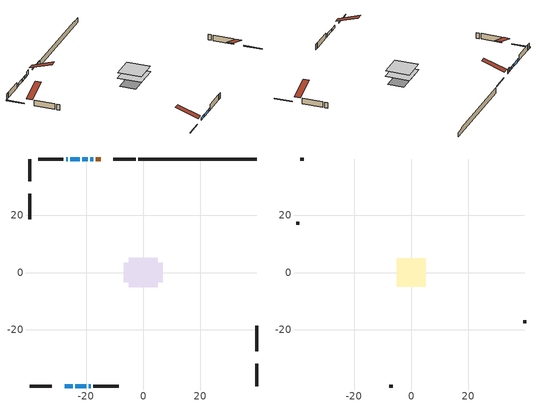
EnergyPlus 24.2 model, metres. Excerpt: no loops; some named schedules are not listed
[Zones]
conditioned space
 floor adiabatic (AdiabaticFloorConstruction): -5.15,-5.15 -5.15,5.15 5.15,5.15 5.15,-5.15 z0.46
 floor foundation (Slab1 construction): -6.88,-3.48 -6.88,3.48 6.88,3.48 6.88,-3.48 z-1.98
 wall outside (RimJoist1 construction): -2.65,39.73 -10.42,39.73 / -39.73,-39.73 -31.96,-39.73 / -39.73,39.73 -39.73,31.96 / 39.73,-39.73 39.73,-31.96 z0.46:0.76
 wall outside (AdiabaticWallConstruction 1): -14.87,39.73 -16.57,39.73 z0.46:2.49
 wall outside (AdiabaticWallConstruction): -27.51,-39.73 -24.66,-39.73 / -17.49,39.73 -18.58,39.73 / -23.74,-39.73 -20,-39.73 / -19.5,39.73 -21.37,39.73 / -22.3,39.73 -25.5,39.73 / -26.43,39.73 -27,39.73 / -19.08,-39.73 -18.35,-39.73 z0.46:1.68
 wall outside (Wall1 construction): -27.93,39.73 -36.73,39.73 / -17.43,-39.73 -8.62,-39.73 / -39.73,27.51 -39.73,18.71 / 39.73,-27.51 39.73,-18.71 z0.46:2.9
 wall foundation (FoundationWall1 construction): -1.72,39.73,-1.98 -1.72,39.73,0.46 35.59,39.73,0.46 35.59,39.73,-0.07 39.73,39.73,-0.07 39.73,39.73,-1.98
 window (WindowConstruction): -27.51,-39.73 -24.67,-39.73 z0.46:1.68
 window (WindowConstruction 6): -17.49,39.73 -18.58,39.73 z0.46:1.68
 window (WindowConstruction 1): -23.74,-39.73 -20,-39.73 z0.46:1.68
 window (WindowConstruction 2): -19.5,39.73 -21.37,39.73 z0.46:1.68
 window (WindowConstruction 3): -22.3,39.73 -25.5,39.73 z0.46:1.68
 window (WindowConstruction 4): -26.43,39.73 -27,39.73 z0.46:1.68
 window (WindowConstruction 5): -19.08,-39.73 -18.35,-39.73 z0.46:1.68
 door (Door): -14.87,39.73 -16.57,39.73 z0.46:2.49
 ceiling adiabatic (AdiabaticFloorConstruction): 5.15,-5.15 5.15,5.15 -5.15,5.15 -5.15,-5.15 z0.46
attic - vented
 floor to conditioned space (Floor1 construction Reversed): -5.06,-5.06 -5.06,5.06 5.06,5.06 5.06,-5.06 z2.9
 wall outside (Wall2 construction): -37.66,39.73 -38.81,39.73 / -7.7,-39.73 -6.55,-39.73 / -39.73,17.78 -39.73,16.63 / 39.73,-17.78 39.73,-16.63 z0.46:2.9
 roof outside (Roof1 construction): -13.94,39.73,2.9 -13.94,29.88,6.18 -11.35,29.88,6.18 -11.35,39.73,2.9; -28.44,-39.73,2.9 -28.44,-29.88,6.18 -31.03,-29.88,6.18 -31.03,-39.73,2.9; -39.73,28.44,2.9 -29.88,28.44,6.18 -29.88,31.03,6.18 -39.73,31.03,2.9; 39.73,-28.44,2.9 29.88,-28.44,6.18 29.88,-31.03,6.18 39.73,-31.03,2.9
[Building]
Building 1: Terrain=Suburbs
[Site:Location]
Swift Current_SK: Latitude {deg}=50.29; Longitude {deg}=-107.69; Time Zone {hr}=-6; Elevation {m}=817; Keep Site Location Information=Yes
[Site:GroundTemperature:Shallow]
0.0715302, -2.00391, -2.17012, -1.18522, 2.76862, 6.70403, 10.1158, 12.2771, 12.4607, 10.7029, 7.37809, 3.5634
[Site:WaterMainsTemperature]
Calculation Method=Schedule; Temperature Schedule=mains temperature schedule
[Material] Roughness=Rough; Thermal Absorptance=0.9
Name | Thickness {m} | Conductivity {W/m-K} | Density {kg/m3} | Specific Heat {J/kg-K} | Solar Absorptance | Visible Absorptance
asphalt or fiberglass shingles | 0.00635 | 0.162714 | 1121.4 | 1465.45 | 0.84 | 0.84
ceiling stud and cavity | 0.1397 | 0.112058 | 65.682 | 1177.47 | 0.7 | 0.7
concrete 4.0 in. | 0.1016 | 1.803125 | 2242.8 | 837.4 | 0.7 | 0.7
concrete 8.0 in. | 0.2032 | 1.803125 | 2242.8 | 837.4 | 0.7 | 0.7
door material | 0.04445 | 0.0451087 | 512.64 | 1214.23 | 0.7 | 0.7
exterior vertical ins | 0.0125472 | 0.029427 | 32.04 | 1214.23 | 0.7 | 0.7
floor covering | 0.0127 | 0.0433444 | 54.468 | 1339.84 | 0.6 | 0.6
floor rigid ins; wall rigid ins | 0.512978 | 0.029427 | 32.04 | 1214.23 | 0.7 | 0.7
floor stud and cavity | 0.1397 | 1.75129 | 37.0049 | 1207.88 | 0.7 | 0.7
furniture material conditioned space 1 | 0.1524 | 0.115458 | 640.8 | 1214.23 | 0.6 | 0.6
gypsum board | 0.0127 | 0.160291 | 801 | 837.4 | 0.6 | 0.6
gypsum board 1 | 0.0127 | 0.160291 | 801 | 837.4 | 0.7 | 0.7
osb sheathing 0.5 in. | 0.0127 | 0.115458 | 512.64 | 1214.23 | 0.7 | 0.7
osb sheathing 0.75 in. | 0.01905 | 0.115458 | 512.64 | 1214.23 | 0.7 | 0.7
rim joist stud and cavity | 0.0508 | 0.271007 | 50.32683 | 1063.81 | 0.6 | 0.6
wall stud and cavity | 0.1397 | 0.114651 | 139.0536 | 1170.24 | 0.7 | 0.7
wall stud and cavity 1 | 0.0889 | 6.1454 | 50.32683 | 1063.81 | 0.6 | 0.6
wall stud and cavity 2 | 0.0889 | 0.380278 | 52.3479 | 1209.89 | 0.7 | 0.7
wall stud and cavity 3 | 0.0889 | 0.391764 | 83.0341 | 1211.67 | 0.7 | 0.7
wood siding | 0.0254 | 0.102417 | 544.68 | 1172.36 | 0 | 0
wood siding 1 | 0.00254 | 0.102417 | 544.68 | 1172.36 | 0 | 0
wood siding 2; wood siding 3; wood siding 4 | 0.0254 | 0.102417 | 544.68 | 1172.36 | 0.7 | 0.7
[WindowMaterial:SimpleGlazingSystem]
Name | U-Factor {W/m2-K} | Solar Heat Gain Coefficient
WindowMaterial | 1.72271 | 0.56
WindowMaterial 1 | 1.66876 | 0.59
WindowMaterial 2 | 2.9077 | 0.68
WindowMaterial 3 | 2.91792 | 0.67
WindowMaterial 4 | 2.96164 | 0.62
WindowMaterial 5 | 2.99742 | 0.59
[Construction]
AdiabaticFloorConstruction: floor stud and cavity, floor rigid ins, osb sheathing 0.75 in., floor covering
AdiabaticWallConstruction: wood siding 3, wall rigid ins, wall stud and cavity 2, gypsum board
AdiabaticWallConstruction 1: wood siding 4, wall rigid ins, wall stud and cavity 2, gypsum board
Door: door material
Floor1 construction Reversed: gypsum board, ceiling stud and cavity
FoundationWall1 construction: concrete 8.0 in., gypsum board 1
furniture construction conditioned space 1: furniture material conditioned space 1
PartitionWallConstruction: gypsum board, wall stud and cavity 3, gypsum board
RimJoist1 construction: wood siding 2, rim joist stud and cavity
Roof1 construction: asphalt or fiberglass shingles
Slab1 construction: concrete 4.0 in.
Wall1 construction: wood siding, osb sheathing 0.5 in., wall stud and cavity, gypsum board
Wall2 construction: wood siding 1, wall stud and cavity 1
WindowConstruction: WindowMaterial
WindowConstruction 1: WindowMaterial 1
WindowConstruction 2: WindowMaterial 2
WindowConstruction 3: WindowMaterial 3
WindowConstruction 4: WindowMaterial 4
WindowConstruction 5; WindowConstruction 6: WindowMaterial 5
[Zone] Multiplier=1; Part of Total Floor Area=Yes
Name | Volume {m3}
attic - vented | 54.5254
conditioned space | 505.1
[Space]
Name | Zone | Volume {m3}
attic - vented 1 | attic - vented | 54.5254
conditioned space 1 | conditioned space | 505.1
[ZoneInfiltration:EffectiveLeakageArea]
infil attic - vented 1: Zone or Space=attic - vented 1; Schedule=Always On Discrete; Effective Air Leakage Area {cm2}=3188.26; Stack Coefficient=0.000397901; Wind Coefficient=1.34774e-05
[ZoneMixing]
whole house fan mix: Zone or Space=attic - vented; Schedule=Always On Continuous; Design Flow Rate Calculation Method=Flow/Zone; Design Flow Rate {m3/s}=0; Source Zone or Space=conditioned space
[SurfaceProperty:ExposedFoundationPerimeter]
Slab1: Exposed Perimeter Calculation Method=TotalExposedPerimeter; Total Exposed Perimeter {m}=41.453
[InternalMass] Zone or ZoneList=conditioned space; Space or SpaceList=conditioned space 1
Name | Construction | Surface Area {m2}
furniture mass conditioned space 1 | furniture construction conditioned space 1 | 80.8401
partition wall mass | PartitionWallConstruction | 202.1
[Lights]
interior lighting: Zone or ZoneList or Space or SpaceList=conditioned space 1; Schedule=interior lighting schedule; Design Level Calculation Method=LightingLevel; Lighting Level {W}=343.2; Return Air Fraction=0; Fraction Radiant=0.6; Fraction Visible=0.2; Fraction Replaceable=1
[People]
occupants: Zone or ZoneList or Space or SpaceList=conditioned space 1; Number of People Schedule=occupants schedule; Number of People Calculation Method=People; Number of People=3; Fraction Radiant=0.314171; Sensible Heat Fraction=0.56303; Activity Level Schedule=occupants activity schedule; Carbon Dioxide Generation Rate {m3/s-W}=0; Enable ASHRAE 55 Comfort Warnings=No; Mean Radiant Temperature Calculation Type=EnclosureAveraged
[ElectricEquipment] Zone or ZoneList or Space or SpaceList=conditioned space 1; Design Level Calculation Method=EquipmentLevel
Name | Schedule | Design Level {W} | Fraction Latent | Fraction Radiant | Fraction Lost
clothes dryer | clothes dryer schedule | 140.772 | 0.015 | 0.081 | 0.85
clothes washer | clothes washer schedule | 32.1985 | 0.03 | 0.162 | 0.7
cooking range | cooking range schedule | 215.147 | 0.08 | 0.432 | 0.2
dishwasher | dishwasher schedule | 66.8632 | 0.3 | 0.18 | 0.4
fridge | fridge schedule | 72.9452 | 0 | 0.6 | 0
mech vent house fan | mech vent house fan schedule | 0 | 0 | 0 | 1
mech vent house fan cfis | mech vent house fan cfis schedule | 0 | 0 | 0 | 0
misc plug loads | misc plug loads schedule | 494.7 | 0.045 | 0.513 | 0.1
whole house fan | Always On Discrete | 0 | 0 | 0 | 1
[OtherEquipment] Zone or ZoneList or Space or SpaceList=conditioned space 1; Design Level Calculation Method=EquipmentLevel
Name | Fuel Type | Schedule | Design Level {W} | Fraction Latent | Fraction Radiant | Fraction Lost
clothes dryer 1 | Electricity | clothes dryer schedule | 0 | 0.015 | 0.081 | 0.85
cooking range 1 | Electricity | cooking range schedule | 0 | 0.08 | 0.432 | 0.2
general water use latent | None | general water use schedule | 62.594 | 1 | 0 | 0
general water use sensible | None | general water use schedule | -61.6891 | 0 | 0.6 | 0
mech vent house fan latent load | None | Always On Discrete | 0 | 1 | 0 | 0
mech vent house fan sensible load | None | Always On Discrete | 0 | 0 | 0 | 0
water heater energy adjustment1 | NaturalGas | Always On Discrete | 0.01 | 0 | 0 | 1
[ZoneInfiltration:DesignFlowRate] Zone or ZoneList or Space or SpaceList=conditioned space 1; Schedule=Always On Discrete; Design Flow Rate Calculation Method=Flow/Zone; Design Flow Rate {m3/s}=0
infil flow; natural vent flow; whole house fan flow
[AvailabilityManager:Scheduled]
central ac and furnace airloop Availability Manager: Schedule=Always On Discrete
[Foundation:Kiva]
Foundation Kiva 1: Initial Indoor Air Temperature {C}=21; Wall Height Above Grade {m}=0.459974; Wall Depth Below Slab {m}=0.2032; Custom Block Material Name 1=exterior vertical ins; Custom Block Depth 1 {m}=2.43998; Custom Block X Position 1 {m}=0.2159; Custom Block Z Position 1 {m}=0
[Foundation:Kiva:Settings]
Soil Conductivity {W/m-K}=0.849921; Soil Density {kg/m3}=1842.3; Soil Specific Heat {J/kg-K}=418.7; Ground Solar Absorptivity=0.9; Ground Thermal Absorptivity=0.9; Ground Surface Roughness {m}=0.03; Far-Field Width {m}=40; Deep-Ground Boundary Condition=ZeroFlux; Deep-Ground Depth {m}=40; Minimum Cell Dimension {m}=0.2; Maximum Cell Growth Coefficient=3; Simulation Timestep=Timestep
[Exterior:Lights]
exterior lighting: Schedule=exterior lighting schedule; Design Level {W}=75.6
[EnergyManagementSystem:GlobalVariable]
central_ac_and_furnace_airloop_Fan_RTF
infil_program_Qfan
infil_program_Qinf
natural_vent_program_Qnv
natural_vent_program_Qwhf
[EnergyManagementSystem:Sensor]
Name | Output:Variable or Output:Meter Index Key | Output:Variable or Output:Meter
airflow_gain | infil flow | Infiltration Sensible Heat Gain Energy
airflow_gain_1 | natural vent flow | Infiltration Sensible Heat Gain Energy
airflow_gain_2 | whole house fan flow | Infiltration Sensible Heat Gain Energy
airflow_loss | infil flow | Infiltration Sensible Heat Loss Energy
airflow_loss_1 | natural vent flow | Infiltration Sensible Heat Loss Energy
airflow_loss_2 | whole house fan flow | Infiltration Sensible Heat Loss Energy
clg_load_cond |  | Cooling:EnergyTransfer:Zone:CONDITIONED SPACE
clg_sp_s; clg_sp_s_1 | cooling setpoint | Schedule Value
clothes_dryer_exhaust_0_sch_s | clothes dryer exhaust 0 schedule | Schedule Value
cool_season | cooling season schedule | Schedule Value
htg_load_cond |  | Heating:EnergyTransfer:Zone:CONDITIONED SPACE
htg_sp_s; htg_sp_s_1 | heating setpoint | Schedule Value
ig_ee_conv | clothes dryer | Electric Equipment Convective Heating Energy
ig_ee_conv_2 | cooking range | Electric Equipment Convective Heating Energy
ig_ee_conv_4 | fridge | Electric Equipment Convective Heating Energy
ig_ee_conv_5 | misc plug loads | Electric Equipment Convective Heating Energy
ig_ee_conv_6 | whole house fan | Electric Equipment Convective Heating Energy
ig_ee_rad | clothes dryer | Electric Equipment Radiant Heating Energy
ig_ee_rad_2 | cooking range | Electric Equipment Radiant Heating Energy
ig_ee_rad_4 | fridge | Electric Equipment Radiant Heating Energy
ig_ee_rad_5 | misc plug loads | Electric Equipment Radiant Heating Energy
ig_ee_rad_6 | whole house fan | Electric Equipment Radiant Heating Energy
ig_lgt_conv | interior lighting | Lights Convective Heating Energy
ig_lgt_rad | interior lighting | Lights Radiant Heating Energy
ig_lgt_vis | interior lighting | Lights Visible Radiation Heating Energy
ig_oe_conv | clothes dryer 1 | Other Equipment Convective Heating Energy
ig_oe_conv_1 | cooking range 1 | Other Equipment Convective Heating Energy
ig_oe_conv_2 | general water use latent | Other Equipment Convective Heating Energy
ig_oe_conv_3 | general water use sensible | Other Equipment Convective Heating Energy
ig_oe_conv_4 | water heater energy adjustment1 | Other Equipment Convective Heating Energy
ig_oe_rad | clothes dryer 1 | Other Equipment Radiant Heating Energy
ig_oe_rad_1 | cooking range 1 | Other Equipment Radiant Heating Energy
ig_oe_rad_2 | general water use latent | Other Equipment Radiant Heating Energy
ig_oe_rad_3 | general water use sensible | Other Equipment Radiant Heating Energy
ig_oe_rad_4 | water heater energy adjustment1 | Other Equipment Radiant Heating Energy
ig_ppl_conv | occupants | People Convective Heating Energy
ig_ppl_rad | occupants | People Radiant Heating Energy
im_conv | furniture mass conditioned space 1 | Surface Inside Face Convection Heat Gain Energy
im_conv_1 | partition wall mass | Surface Inside Face Convection Heat Gain Energy
im_ig | furniture mass conditioned space 1 | Surface Inside Face Internal Gains Radiation Heat Gain Energy
im_ig_1 | partition wall mass | Surface Inside Face Internal Gains Radiation Heat Gain Energy
im_lgt | furniture mass conditioned space 1 | Surface Inside Face Lights Radiation Heat Gain Energy
im_lgt_1 | partition wall mass | Surface Inside Face Lights Radiation Heat Gain Energy
im_sol | furniture mass conditioned space 1 | Surface Inside Face Solar Radiation Heat Gain Energy
im_sol_1 | partition wall mass | Surface Inside Face Solar Radiation Heat Gain Energy
im_surf | furniture mass conditioned space 1 | Surface Inside Face Net Surface Thermal Radiation Heat Gain Energy
im_surf_1 | partition wall mass | Surface Inside Face Net Surface Thermal Radiation Heat Gain Energy
mv_conv | mech vent house fan | Electric Equipment Convective Heating Energy
mv_conv_1 | mech vent house fan cfis | Electric Equipment Convective Heating Energy
mv_conv_2 | mech vent house fan latent load | Other Equipment Convective Heating Energy
mv_conv_3 | mech vent house fan sensible load | Other Equipment Convective Heating Energy
mv_rad | mech vent house fan | Electric Equipment Radiant Heating Energy
mv_rad_1 | mech vent house fan cfis | Electric Equipment Radiant Heating Energy
mv_rad_2 | mech vent house fan latent load | Other Equipment Radiant Heating Energy
mv_rad_3 | mech vent house fan sensible load | Other Equipment Radiant Heating Energy
natural_vent_s | natural vent schedule | Schedule Value
out_pb_s |  | Site Outdoor Air Barometric Pressure
out_wt_s |  | Site Outdoor Air Humidity Ratio
site_vw_s |  | Site Wind Speed
ss_back_out | Window1 | Surface Window Shortwave from Zone Back Out Window Heat Transfer Rate
ss_back_out_1 | Window10 | Surface Window Shortwave from Zone Back Out Window Heat Transfer Rate
ss_back_out_2 | Window3 | Surface Window Shortwave from Zone Back Out Window Heat Transfer Rate
ss_back_out_3 | Window4 | Surface Window Shortwave from Zone Back Out Window Heat Transfer Rate
ss_back_out_4 | Window5 | Surface Window Shortwave from Zone Back Out Window Heat Transfer Rate
ss_back_out_5 | Window7 | Surface Window Shortwave from Zone Back Out Window Heat Transfer Rate
ss_back_out_6 | Window8 | Surface Window Shortwave from Zone Back Out Window Heat Transfer Rate
ss_conv | Door1 | Surface Inside Face Convection Heat Gain Energy
ss_conv_1 | Window1 | Surface Inside Face Convection Heat Gain Energy
ss_conv_2 | Window10 | Surface Inside Face Convection Heat Gain Energy
ss_conv_3 | Window3 | Surface Inside Face Convection Heat Gain Energy
ss_conv_4 | Window4 | Surface Inside Face Convection Heat Gain Energy
ss_conv_5 | Window5 | Surface Inside Face Convection Heat Gain Energy
ss_conv_6 | Window7 | Surface Inside Face Convection Heat Gain Energy
ss_conv_7 | Window8 | Surface Inside Face Convection Heat Gain Energy
ss_ig | Door1 | Surface Inside Face Internal Gains Radiation Heat Gain Energy
ss_ig_1 | Window1 | Surface Inside Face Internal Gains Radiation Heat Gain Energy
ss_ig_2 | Window10 | Surface Inside Face Internal Gains Radiation Heat Gain Energy
ss_ig_3 | Window3 | Surface Inside Face Internal Gains Radiation Heat Gain Energy
ss_ig_4 | Window4 | Surface Inside Face Internal Gains Radiation Heat Gain Energy
ss_ig_5 | Window5 | Surface Inside Face Internal Gains Radiation Heat Gain Energy
ss_ig_6 | Window7 | Surface Inside Face Internal Gains Radiation Heat Gain Energy
ss_ig_7 | Window8 | Surface Inside Face Internal Gains Radiation Heat Gain Energy
ss_lgt | Door1 | Surface Inside Face Lights Radiation Heat Gain Energy
ss_sol | Door1 | Surface Inside Face Solar Radiation Heat Gain Energy
ss_surf | Door1 | Surface Inside Face Net Surface Thermal Radiation Heat Gain Energy
ss_surf_1 | Window1 | Surface Inside Face Net Surface Thermal Radiation Heat Gain Energy
ss_surf_2 | Window10 | Surface Inside Face Net Surface Thermal Radiation Heat Gain Energy
ss_surf_3 | Window3 | Surface Inside Face Net Surface Thermal Radiation Heat Gain Energy
ss_surf_4 | Window4 | Surface Inside Face Net Surface Thermal Radiation Heat Gain Energy
ss_surf_5 | Window5 | Surface Inside Face Net Surface Thermal Radiation Heat Gain Energy
ss_surf_6 | Window7 | Surface Inside Face Net Surface Thermal Radiation Heat Gain Energy
ss_surf_7 | Window8 | Surface Inside Face Net Surface Thermal Radiation Heat Gain Energy
ss_trans_in | Window1 | Surface Window Transmitted Solar Radiation Rate
ss_trans_in_1 | Window10 | Surface Window Transmitted Solar Radiation Rate
ss_trans_in_2 | Window3 | Surface Window Transmitted Solar Radiation Rate
ss_trans_in_3 | Window4 | Surface Window Transmitted Solar Radiation Rate
ss_trans_in_4 | Window5 | Surface Window Transmitted Solar Radiation Rate
ss_trans_in_5 | Window7 | Surface Window Transmitted Solar Radiation Rate
ss_trans_in_6 | Window8 | Surface Window Transmitted Solar Radiation Rate
ss_trans_out | Window1 | Surface Inside Face Initial Transmitted Diffuse Transmitted Out Window Solar Radiation Rate
ss_trans_out_1 | Window10 | Surface Inside Face Initial Transmitted Diffuse Transmitted Out Window Solar Radiation Rate
ss_trans_out_2 | Window3 | Surface Inside Face Initial Transmitted Diffuse Transmitted Out Window Solar Radiation Rate
ss_trans_out_3 | Window4 | Surface Inside Face Initial Transmitted Diffuse Transmitted Out Window Solar Radiation Rate
ss_trans_out_4 | Window5 | Surface Inside Face Initial Transmitted Diffuse Transmitted Out Window Solar Radiation Rate
ss_trans_out_5 | Window7 | Surface Inside Face Initial Transmitted Diffuse Transmitted Out Window Solar Radiation Rate
ss_trans_out_6 | Window8 | Surface Inside Face Initial Transmitted Diffuse Transmitted Out Window Solar Radiation Rate
s_conv | Floor1 | Surface Inside Face Convection Heat Gain Energy
s_conv_1 | FoundationWall1 | Surface Inside Face Convection Heat Gain Energy
s_conv_10 | Wall1:180 | Surface Inside Face Convection Heat Gain Energy
s_conv_11 | Wall1:270 | Surface Inside Face Convection Heat Gain Energy
s_conv_12 | Wall1:90 | Surface Inside Face Convection Heat Gain Energy
s_conv_2 | inferred conditioned ceiling | Surface Inside Face Convection Heat Gain Energy
s_conv_3 | inferred conditioned floor | Surface Inside Face Convection Heat Gain Energy
s_conv_4 | RimJoist1:0 | Surface Inside Face Convection Heat Gain Energy
s_conv_5 | RimJoist1:180 | Surface Inside Face Convection Heat Gain Energy
s_conv_6 | RimJoist1:270 | Surface Inside Face Convection Heat Gain Energy
s_conv_7 | RimJoist1:90 | Surface Inside Face Convection Heat Gain Energy
s_conv_8 | Slab1 | Surface Inside Face Convection Heat Gain Energy
s_conv_9 | Wall1:0 | Surface Inside Face Convection Heat Gain Energy
s_ig | Floor1 | Surface Inside Face Internal Gains Radiation Heat Gain Energy
s_ig_1 | FoundationWall1 | Surface Inside Face Internal Gains Radiation Heat Gain Energy
s_ig_10 | Wall1:180 | Surface Inside Face Internal Gains Radiation Heat Gain Energy
s_ig_11 | Wall1:270 | Surface Inside Face Internal Gains Radiation Heat Gain Energy
s_ig_12 | Wall1:90 | Surface Inside Face Internal Gains Radiation Heat Gain Energy
s_ig_2 | inferred conditioned ceiling | Surface Inside Face Internal Gains Radiation Heat Gain Energy
s_ig_3 | inferred conditioned floor | Surface Inside Face Internal Gains Radiation Heat Gain Energy
s_ig_4 | RimJoist1:0 | Surface Inside Face Internal Gains Radiation Heat Gain Energy
s_ig_5 | RimJoist1:180 | Surface Inside Face Internal Gains Radiation Heat Gain Energy
s_ig_6 | RimJoist1:270 | Surface Inside Face Internal Gains Radiation Heat Gain Energy
s_ig_7 | RimJoist1:90 | Surface Inside Face Internal Gains Radiation Heat Gain Energy
s_ig_8 | Slab1 | Surface Inside Face Internal Gains Radiation Heat Gain Energy
s_ig_9 | Wall1:0 | Surface Inside Face Internal Gains Radiation Heat Gain Energy
s_lgt | Floor1 | Surface Inside Face Lights Radiation Heat Gain Energy
s_lgt_1 | FoundationWall1 | Surface Inside Face Lights Radiation Heat Gain Energy
s_lgt_10 | Wall1:180 | Surface Inside Face Lights Radiation Heat Gain Energy
s_lgt_11 | Wall1:270 | Surface Inside Face Lights Radiation Heat Gain Energy
s_lgt_12 | Wall1:90 | Surface Inside Face Lights Radiation Heat Gain Energy
s_lgt_2 | inferred conditioned ceiling | Surface Inside Face Lights Radiation Heat Gain Energy
s_lgt_3 | inferred conditioned floor | Surface Inside Face Lights Radiation Heat Gain Energy
s_lgt_4 | RimJoist1:0 | Surface Inside Face Lights Radiation Heat Gain Energy
s_lgt_5 | RimJoist1:180 | Surface Inside Face Lights Radiation Heat Gain Energy
s_lgt_6 | RimJoist1:270 | Surface Inside Face Lights Radiation Heat Gain Energy
s_lgt_7 | RimJoist1:90 | Surface Inside Face Lights Radiation Heat Gain Energy
s_lgt_8 | Slab1 | Surface Inside Face Lights Radiation Heat Gain Energy
s_lgt_9 | Wall1:0 | Surface Inside Face Lights Radiation Heat Gain Energy
s_sol | Floor1 | Surface Inside Face Solar Radiation Heat Gain Energy
s_sol_1 | FoundationWall1 | Surface Inside Face Solar Radiation Heat Gain Energy
s_sol_10 | Wall1:180 | Surface Inside Face Solar Radiation Heat Gain Energy
s_sol_11 | Wall1:270 | Surface Inside Face Solar Radiation Heat Gain Energy
s_sol_12 | Wall1:90 | Surface Inside Face Solar Radiation Heat Gain Energy
s_sol_2 | inferred conditioned ceiling | Surface Inside Face Solar Radiation Heat Gain Energy
s_sol_3 | inferred conditioned floor | Surface Inside Face Solar Radiation Heat Gain Energy
s_sol_4 | RimJoist1:0 | Surface Inside Face Solar Radiation Heat Gain Energy
s_sol_5 | RimJoist1:180 | Surface Inside Face Solar Radiation Heat Gain Energy
s_sol_6 | RimJoist1:270 | Surface Inside Face Solar Radiation Heat Gain Energy
s_sol_7 | RimJoist1:90 | Surface Inside Face Solar Radiation Heat Gain Energy
s_sol_8 | Slab1 | Surface Inside Face Solar Radiation Heat Gain Energy
s_sol_9 | Wall1:0 | Surface Inside Face Solar Radiation Heat Gain Energy
s_surf | Floor1 | Surface Inside Face Net Surface Thermal Radiation Heat Gain Energy
s_surf_1 | FoundationWall1 | Surface Inside Face Net Surface Thermal Radiation Heat Gain Energy
s_surf_10 | Wall1:180 | Surface Inside Face Net Surface Thermal Radiation Heat Gain Energy
s_surf_11 | Wall1:270 | Surface Inside Face Net Surface Thermal Radiation Heat Gain Energy
s_surf_12 | Wall1:90 | Surface Inside Face Net Surface Thermal Radiation Heat Gain Energy
s_surf_2 | inferred conditioned ceiling | Surface Inside Face Net Surface Thermal Radiation Heat Gain Energy
s_surf_3 | inferred conditioned floor | Surface Inside Face Net Surface Thermal Radiation Heat Gain Energy
s_surf_4 | RimJoist1:0 | Surface Inside Face Net Surface Thermal Radiation Heat Gain Energy
s_surf_5 | RimJoist1:180 | Surface Inside Face Net Surface Thermal Radiation Heat Gain Energy
s_surf_6 | RimJoist1:270 | Surface Inside Face Net Surface Thermal Radiation Heat Gain Energy
s_surf_7 | RimJoist1:90 | Surface Inside Face Net Surface Thermal Radiation Heat Gain Energy
s_surf_8 | Slab1 | Surface Inside Face Net Surface Thermal Radiation Heat Gain Energy
s_surf_9 | Wall1:0 | Surface Inside Face Net Surface Thermal Radiation Heat Gain Energy
[EnergyManagementSystem:Actuator]
Name | Actuated Component Unique | Actuated Component Type | Actuated Component Control Type
fridge_schedule_act | fridge schedule | Schedule:Constant | Schedule Value
infil_flow_act | infil flow | Zone Infiltration | Air Exchange Flow Rate
mech_vent_house_fan_cfis_act | mech vent house fan cfis | ElectricEquipment | Electricity Rate
mech_vent_house_fan_latent_load_act | mech vent house fan latent load | OtherEquipment | Power Level
mech_vent_house_fan_sensible_load_act | mech vent house fan sensible load | OtherEquipment | Power Level
natural_vent_flow_act | natural vent flow | Zone Infiltration | Air Exchange Flow Rate
water_heater_ec_adj_act | water heater energy adjustment1 | OtherEquipment | Power Level
whole_house_fan_act | whole house fan | ElectricEquipment | Electricity Rate
whole_house_fan_flow_act | whole house fan flow | Zone Infiltration | Air Exchange Flow Rate
whole_house_fan_mix_act | whole house fan mix | ZoneMixing | Air Exchange Flow Rate
[EnergyManagementSystem:Program]
central_ac_and_furnace_supply_fan_disaggregate_program: Set central_ac_and_furnace_supply_fan_clg = 0; If central_ac_and_furnace_clg_coil_s > 0; Set central_ac_and_furnace_supply_fan_clg = central_ac_and_furnace_supply_fan_s; EndIf
central_ac_and_furnace_supply_fan_disaggregate_program_1: Set central_ac_and_furnace_supply_fan_primary_htg = 0; If central_ac_and_furnace_htg_coil_s > 0; Set central_ac_and_furnace_supply_fan_primary_htg = central_ac_and_furnace_supply_fan_s_1; EndIf
